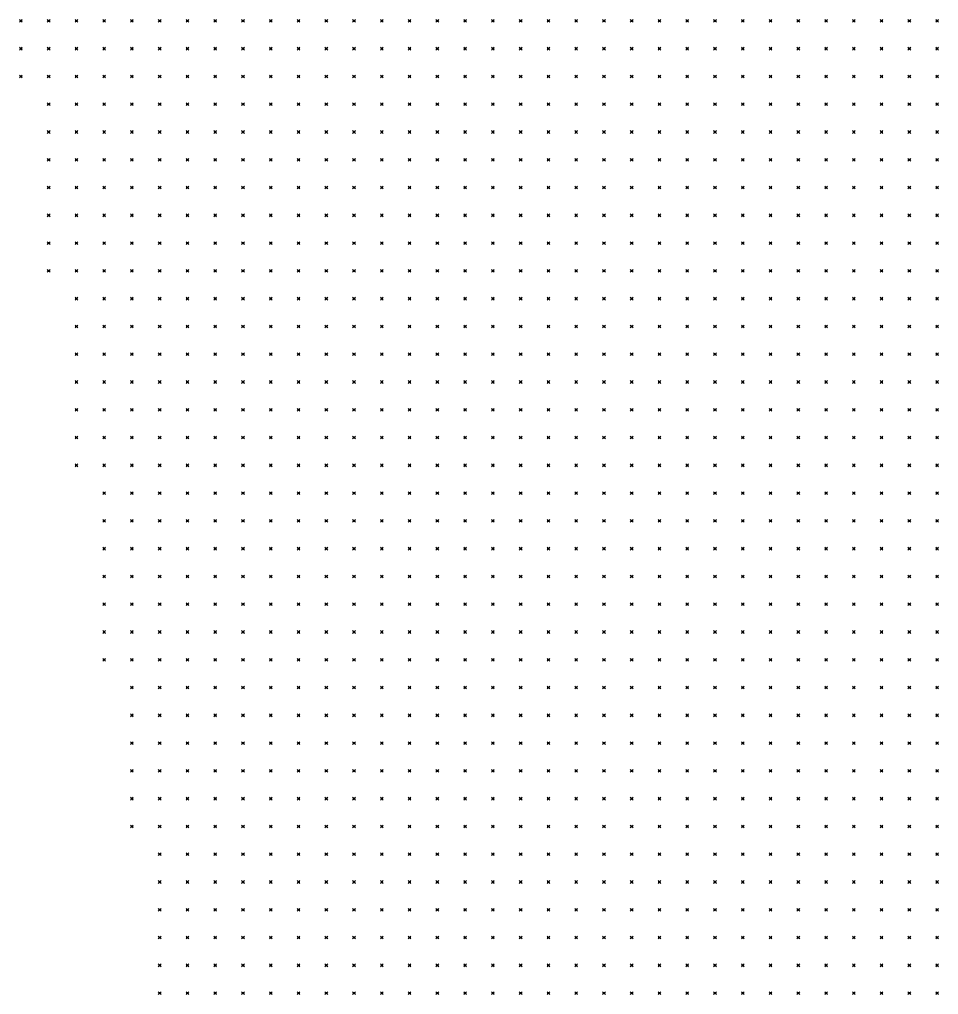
# Model space of a CAD drawing. Header units: metres. Extents: x 441556 to 446409, y 432338 to 461058.
# Drawn here: x 442971.2 to 443070.5, y 447721.7 to 447827 of the extents above; entities that cross this region are included whole.
import ezdxf

# ---------------------------------------------------------------- set-up
doc = ezdxf.new("R2010")
doc.units = ezdxf.units.M
doc.header["$MEASUREMENT"] = 0
doc.header["$PDMODE"] = 35
doc.header["$PDSIZE"] = 0.15
doc.layers.add('DTM-NOK-RevN_POINTS', color=91, linetype='Continuous')

msp = doc.modelspace()

# ---------------------------------------------------------------- linework, layer by layer
at = {"layer": 'DTM-NOK-RevN_POINTS'}
for p in [(442971.399, 447826.84, 406.53), (442974.398, 447826.84, 406.63), (442977.398, 447826.84, 406.451), (442980.397, 447826.84, 405.833), (442983.397, 447826.84, 404.823), (442986.396, 447826.84, 403.485), (442989.395, 447826.84, 401.58), (442992.395, 447826.84, 399.522), (442995.394, 447826.84, 397.95), (442998.393, 447826.84, 396.203), (443001.393, 447826.84, 394.519), (443004.392, 447826.84, 393.439), (443007.391, 447826.84, 393.05), (443010.391, 447826.84, 391.505), (443013.39, 447826.84, 390.39), (443016.389, 447826.84, 390.399), (443019.389, 447826.84, 390.236), (443022.388, 447826.84, 389.149), (443025.388, 447826.84, 388.014), (443028.387, 447826.84, 386.623), (443031.386, 447826.84, 385.061), (443034.386, 447826.84, 382.497), (443037.385, 447826.84, 380.645), (443040.384, 447826.84, 378.767), (443043.384, 447826.84, 376.867), (443046.383, 447826.84, 374.808), (443049.382, 447826.84, 373.436), (443052.382, 447826.84, 371.784), (443055.381, 447826.84, 370.058), (443058.381, 447826.84, 368.569), (443061.38, 447826.84, 367.429), (443064.379, 447826.84, 366.483), (443067.379, 447826.84, 365.859), (443070.378, 447826.84, 365.262), (442971.399, 447823.841, 403.955), (442974.398, 447823.841, 403.643), (442977.398, 447823.841, 402.584), (442980.397, 447823.841, 402.612), (442983.397, 447823.841, 401.956), (442986.396, 447823.841, 401.408), (442989.395, 447823.841, 399.982), (442992.395, 447823.841, 397.974), (442995.394, 447823.841, 396.254), (442998.393, 447823.841, 394.569), (443001.393, 447823.841, 392.895), (443004.392, 447823.841, 391.09), (443007.391, 447823.841, 390.09), (443010.391, 447823.841, 388.727), (443013.39, 447823.841, 387.454), (443016.389, 447823.841, 387.291), (443019.389, 447823.841, 386.6), (443022.388, 447823.841, 386.042), (443025.388, 447823.841, 385.554), (443028.387, 447823.841, 383.36), (443031.386, 447823.841, 381.853), (443034.386, 447823.841, 379.995), (443037.385, 447823.841, 378.202), (443040.384, 447823.841, 375.942), (443043.384, 447823.841, 374.599), (443046.383, 447823.841, 373.029), (443049.382, 447823.841, 371.47), (443052.382, 447823.841, 370.165), (443055.381, 447823.841, 368.659), (443058.381, 447823.841, 367.242), (443061.38, 447823.841, 366.028), (443064.379, 447823.841, 365.225), (443067.379, 447823.841, 364.699), (443070.378, 447823.841, 363.93), (442971.399, 447820.841, 401.328), (442974.398, 447820.841, 400.581), (442977.398, 447820.841, 399.494), (442980.397, 447820.841, 398.586), (442983.397, 447820.841, 398.218), (442986.396, 447820.841, 397.922), (442989.395, 447820.841, 397.524), (442992.395, 447820.841, 396.379), (442995.394, 447820.841, 394.748), (442998.393, 447820.841, 392.765), (443001.393, 447820.841, 391.265), (443004.392, 447820.841, 389.285), (443007.391, 447820.841, 387.699), (443010.391, 447820.841, 386.267), (443013.39, 447820.841, 384.857), (443016.389, 447820.841, 384.42), (443019.389, 447820.841, 383.371), (443022.388, 447820.841, 382.55), (443025.388, 447820.841, 382.002), (443028.387, 447820.841, 380.322), (443031.386, 447820.841, 378.814), (443034.386, 447820.841, 377.272), (443037.385, 447820.841, 375.483), (443040.384, 447820.841, 374.043), (443043.384, 447820.841, 372.94), (443046.383, 447820.841, 371.61), (443049.382, 447820.841, 369.804), (443052.382, 447820.841, 368.568), (443055.381, 447820.841, 367.269), (443058.381, 447820.841, 366.062), (443061.38, 447820.841, 365.035), (443064.379, 447820.841, 364.432), (443067.379, 447820.841, 363.57), (443070.378, 447820.841, 362.86), (442974.398, 447817.842, 398.032), (442977.398, 447817.842, 397.108), (442980.397, 447817.842, 396.167), (442983.397, 447817.842, 395.167), (442986.396, 447817.842, 394.461), (442989.395, 447817.842, 394.475), (442992.395, 447817.842, 393.994), (442995.394, 447817.842, 393.09), (442998.393, 447817.842, 391.267), (443001.393, 447817.842, 389.481), (443004.392, 447817.842, 387.801), (443007.391, 447817.842, 386.344), (443010.391, 447817.842, 384.441), (443013.39, 447817.842, 382.875), (443016.389, 447817.842, 381.953), (443019.389, 447817.842, 380.953), (443022.388, 447817.842, 380.097), (443025.388, 447817.842, 379.035), (443028.387, 447817.842, 377.659), (443031.386, 447817.842, 376.099), (443034.386, 447817.842, 374.844), (443037.385, 447817.842, 373.379), (443040.384, 447817.842, 372.478), (443043.384, 447817.842, 371.235), (443046.383, 447817.842, 370.064), (443049.382, 447817.842, 368.273), (443052.382, 447817.842, 367.218), (443055.381, 447817.842, 366.068), (443058.381, 447817.842, 364.966), (443061.38, 447817.842, 364.203), (443064.379, 447817.842, 363.439), (443067.379, 447817.842, 362.48), (443070.378, 447817.842, 362.156), (442974.398, 447814.843, 395.105), (442977.398, 447814.843, 394.322), (442980.397, 447814.843, 393.401), (442983.397, 447814.843, 392.554), (442986.396, 447814.843, 391.91), (442989.395, 447814.843, 391.76), (442992.395, 447814.843, 392.009), (442995.394, 447814.843, 391.476), (442998.393, 447814.843, 389.91), (443001.393, 447814.843, 387.961), (443004.392, 447814.843, 386.172), (443007.391, 447814.843, 384.551), (443010.391, 447814.843, 382.786), (443013.39, 447814.843, 381.113), (443016.389, 447814.843, 379.843), (443019.389, 447814.843, 378.88), (443022.388, 447814.843, 377.939), (443025.388, 447814.843, 376.774), (443028.387, 447814.843, 375.174), (443031.386, 447814.843, 373.811), (443034.386, 447814.843, 372.57), (443037.385, 447814.843, 371.475), (443040.384, 447814.843, 370.453), (443043.384, 447814.843, 369.452), (443046.383, 447814.843, 368.533), (443049.382, 447814.843, 367.353), (443052.382, 447814.843, 366.208), (443055.381, 447814.843, 365.14), (443058.381, 447814.843, 364.253), (443061.38, 447814.843, 363.46), (443064.379, 447814.843, 362.805), (443067.379, 447814.843, 362.48), (443070.378, 447814.843, 362.187), (442974.398, 447811.843, 392.261), (442977.398, 447811.843, 391.71), (442980.397, 447811.843, 390.855), (442983.397, 447811.843, 389.835), (442986.396, 447811.843, 389.409), (442989.395, 447811.843, 388.994), (442992.395, 447811.843, 389.36), (442995.394, 447811.843, 388.83), (442998.393, 447811.843, 388.366), (443001.393, 447811.843, 386.41), (443004.392, 447811.843, 384.395), (443007.391, 447811.843, 382.783), (443010.391, 447811.843, 381.363), (443013.39, 447811.843, 379.668), (443016.389, 447811.843, 378.352), (443019.389, 447811.843, 377.034), (443022.388, 447811.843, 376.029), (443025.388, 447811.843, 374.803), (443028.387, 447811.843, 373.207), (443031.386, 447811.843, 372.049), (443034.386, 447811.843, 370.91), (443037.385, 447811.843, 369.983), (443040.384, 447811.843, 369.007), (443043.384, 447811.843, 368.006), (443046.383, 447811.843, 367.374), (443049.382, 447811.843, 366.392), (443052.382, 447811.843, 365.605), (443055.381, 447811.843, 364.62), (443058.381, 447811.843, 363.737), (443061.38, 447811.843, 363.024), (443064.379, 447811.843, 362.63), (443067.379, 447811.843, 362.369), (443070.378, 447811.843, 362.242), (442974.398, 447808.844, 389.256), (442977.398, 447808.844, 388.518), (442980.397, 447808.844, 387.832), (442983.397, 447808.844, 387.178), (442986.396, 447808.844, 386.575), (442989.395, 447808.844, 386.188), (442992.395, 447808.844, 385.772), (442995.394, 447808.844, 385.648), (442998.393, 447808.844, 385.557), (443001.393, 447808.844, 384.864), (443004.392, 447808.844, 382.605), (443007.391, 447808.844, 381.196), (443010.391, 447808.844, 379.505), (443013.39, 447808.844, 377.923), (443016.389, 447808.844, 376.78), (443019.389, 447808.844, 375.564), (443022.388, 447808.844, 374.402), (443025.388, 447808.844, 373.141), (443028.387, 447808.844, 371.757), (443031.386, 447808.844, 370.559), (443034.386, 447808.844, 369.509), (443037.385, 447808.844, 368.847), (443040.384, 447808.844, 368.109), (443043.384, 447808.844, 367.225), (443046.383, 447808.844, 366.491), (443049.382, 447808.844, 365.811), (443052.382, 447808.844, 364.978), (443055.381, 447808.844, 364.221), (443058.381, 447808.844, 363.565), (443061.38, 447808.844, 362.912), (443064.379, 447808.844, 362.608), (443067.379, 447808.844, 362.383), (443070.378, 447808.844, 362.295), (442974.398, 447805.845, 385.759), (442977.398, 447805.845, 385.607), (442980.397, 447805.845, 385.186), (442983.397, 447805.845, 384.5), (442986.396, 447805.845, 383.953), (442989.395, 447805.845, 383.448), (442992.395, 447805.845, 382.981), (442995.394, 447805.845, 382.866), (442998.393, 447805.845, 382.578), (443001.393, 447805.845, 381.809), (443004.392, 447805.845, 380.791), (443007.391, 447805.845, 379.389), (443010.391, 447805.845, 378.007), (443013.39, 447805.845, 376.344), (443016.389, 447805.845, 375.267), (443019.389, 447805.845, 374.358), (443022.388, 447805.845, 373.322), (443025.388, 447805.845, 372.219), (443028.387, 447805.845, 370.981), (443031.386, 447805.845, 369.75), (443034.386, 447805.845, 368.667), (443037.385, 447805.845, 367.973), (443040.384, 447805.845, 367.166), (443043.384, 447805.845, 366.56), (443046.383, 447805.845, 365.853), (443049.382, 447805.845, 365.033), (443052.382, 447805.845, 364.168), (443055.381, 447805.845, 363.538), (443058.381, 447805.845, 363.091), (443061.38, 447805.845, 362.887), (443064.379, 447805.845, 362.671), (443067.379, 447805.845, 362.469), (443070.378, 447805.845, 362.251), (442974.398, 447802.845, 382.853), (442977.398, 447802.845, 382.755), (442980.397, 447802.845, 382.431), (442983.397, 447802.845, 381.954), (442986.396, 447802.845, 381.451), (442989.395, 447802.845, 381.069), (442992.395, 447802.845, 380.45), (442995.394, 447802.845, 380.233), (442998.393, 447802.845, 379.748), (443001.393, 447802.845, 378.772), (443004.392, 447802.845, 378.365), (443007.391, 447802.845, 377.651), (443010.391, 447802.845, 376.452), (443013.39, 447802.845, 374.781), (443016.389, 447802.845, 373.68), (443019.389, 447802.845, 372.914), (443022.388, 447802.845, 372.016), (443025.388, 447802.845, 371.102), (443028.387, 447802.845, 370.143), (443031.386, 447802.845, 369.133), (443034.386, 447802.845, 368.19), (443037.385, 447802.845, 367.464), (443040.384, 447802.845, 366.581), (443043.384, 447802.845, 365.932), (443046.383, 447802.845, 365.242), (443049.382, 447802.845, 364.443), (443052.382, 447802.845, 363.848), (443055.381, 447802.845, 363.301), (443058.381, 447802.845, 363.211), (443061.38, 447802.845, 363.046), (443064.379, 447802.845, 362.96), (443067.379, 447802.845, 363.147), (443070.378, 447802.845, 362.653), (442974.398, 447799.846, 380.345), (442977.398, 447799.846, 380.26), (442980.397, 447799.846, 379.996), (442983.397, 447799.846, 379.479), (442986.396, 447799.846, 379.147), (442989.395, 447799.846, 378.607), (442992.395, 447799.846, 378.093), (442995.394, 447799.846, 377.645), (442998.393, 447799.846, 377.025), (443001.393, 447799.846, 376.351), (443004.392, 447799.846, 375.74), (443007.391, 447799.846, 375.169), (443010.391, 447799.846, 373.991), (443013.39, 447799.846, 372.646), (443016.389, 447799.846, 371.914), (443019.389, 447799.846, 371.431), (443022.388, 447799.846, 370.753), (443025.388, 447799.846, 369.86), (443028.387, 447799.846, 369.176), (443031.386, 447799.846, 368.381), (443034.386, 447799.846, 367.759), (443037.385, 447799.846, 367.214), (443040.384, 447799.846, 365.982), (443043.384, 447799.846, 364.86), (443046.383, 447799.846, 364.329), (443049.382, 447799.846, 363.857), (443052.382, 447799.846, 363.599), (443055.381, 447799.846, 363.479), (443058.381, 447799.846, 363.451), (443061.38, 447799.846, 363.711), (443064.379, 447799.846, 363.429), (443067.379, 447799.846, 362.871), (443070.378, 447799.846, 361.451), (442977.398, 447796.847, 377.632), (442980.397, 447796.847, 377.475), (442983.397, 447796.847, 377.183), (442986.396, 447796.847, 376.809), (442989.395, 447796.847, 376.538), (442992.395, 447796.847, 376.076), (442995.394, 447796.847, 375.593), (442998.393, 447796.847, 374.939), (443001.393, 447796.847, 374.223), (443004.392, 447796.847, 373.445), (443007.391, 447796.847, 372.673), (443010.391, 447796.847, 371.659), (443013.39, 447796.847, 370.601), (443016.389, 447796.847, 370.242), (443019.389, 447796.847, 369.687), (443022.388, 447796.847, 369.254), (443025.388, 447796.847, 368.349), (443028.387, 447796.847, 368.152), (443031.386, 447796.847, 367.295), (443034.386, 447796.847, 366.479), (443037.385, 447796.847, 365.245), (443040.384, 447796.847, 364.662), (443043.384, 447796.847, 364.314), (443046.383, 447796.847, 364.071), (443049.382, 447796.847, 363.882), (443052.382, 447796.847, 363.745), (443055.381, 447796.847, 363.726), (443058.381, 447796.847, 363.967), (443061.38, 447796.847, 363.779), (443064.379, 447796.847, 363.033), (443067.379, 447796.847, 361.487), (443070.378, 447796.847, 361.101), (442977.398, 447793.847, 375.85), (442980.397, 447793.847, 375.474), (442983.397, 447793.847, 375.12), (442986.396, 447793.847, 374.899), (442989.395, 447793.847, 374.442), (442992.395, 447793.847, 374.138), (442995.394, 447793.847, 373.688), (442998.393, 447793.847, 372.968), (443001.393, 447793.847, 372.13), (443004.392, 447793.847, 371.297), (443007.391, 447793.847, 370.231), (443010.391, 447793.847, 369.493), (443013.39, 447793.847, 368.58), (443016.389, 447793.847, 367.918), (443019.389, 447793.847, 367.399), (443022.388, 447793.847, 366.93), (443025.388, 447793.847, 366.476), (443028.387, 447793.847, 366.249), (443031.386, 447793.847, 365.801), (443034.386, 447793.847, 365.411), (443037.385, 447793.847, 365.082), (443040.384, 447793.847, 364.781), (443043.384, 447793.847, 364.505), (443046.383, 447793.847, 364.291), (443049.382, 447793.847, 364.137), (443052.382, 447793.847, 363.946), (443055.381, 447793.847, 364.137), (443058.381, 447793.847, 364.052), (443061.38, 447793.847, 363.228), (443064.379, 447793.847, 362.023), (443067.379, 447793.847, 361.661), (443070.378, 447793.847, 361.703), (442977.398, 447790.848, 373.418), (442980.397, 447790.848, 373.411), (442983.397, 447790.848, 373.369), (442986.396, 447790.848, 373.336), (442989.395, 447790.848, 372.85), (442992.395, 447790.848, 372.547), (442995.394, 447790.848, 372.106), (442998.393, 447790.848, 371.176), (443001.393, 447790.848, 370.061), (443004.392, 447790.848, 369.425), (443007.391, 447790.848, 368.894), (443010.391, 447790.848, 368.323), (443013.39, 447790.848, 367.726), (443016.389, 447790.848, 367.333), (443019.389, 447790.848, 366.992), (443022.388, 447790.848, 366.727), (443025.388, 447790.848, 366.456), (443028.387, 447790.848, 366.144), (443031.386, 447790.848, 365.86), (443034.386, 447790.848, 365.577), (443037.385, 447790.848, 365.326), (443040.384, 447790.848, 365.021), (443043.384, 447790.848, 364.766), (443046.383, 447790.848, 364.794), (443049.382, 447790.848, 364.8), (443052.382, 447790.848, 364.46), (443055.381, 447790.848, 364.54), (443058.381, 447790.848, 363.853), (443061.38, 447790.848, 362.534), (443064.379, 447790.848, 362.142), (443067.379, 447790.848, 362.71), (443070.378, 447790.848, 362.713), (442977.398, 447787.848, 372.334), (442980.397, 447787.848, 372.116), (442983.397, 447787.848, 371.882), (442986.396, 447787.848, 371.621), (442989.395, 447787.848, 371.321), (442992.395, 447787.848, 370.95), (442995.394, 447787.848, 370.581), (442998.393, 447787.848, 369.985), (443001.393, 447787.848, 369.43), (443004.392, 447787.848, 369.051), (443007.391, 447787.848, 368.719), (443010.391, 447787.848, 368.245), (443013.39, 447787.848, 368.003), (443016.389, 447787.848, 367.63), (443019.389, 447787.848, 367.278), (443022.388, 447787.848, 367.121), (443025.388, 447787.848, 366.941), (443028.387, 447787.848, 366.753), (443031.386, 447787.848, 366.435), (443034.386, 447787.848, 366.16), (443037.385, 447787.848, 365.35), (443040.384, 447787.848, 365.087), (443043.384, 447787.848, 364.894), (443046.383, 447787.848, 364.877), (443049.382, 447787.848, 365.06), (443052.382, 447787.848, 364.672), (443055.381, 447787.848, 363.92), (443058.381, 447787.848, 362.961), (443061.38, 447787.848, 362.775), (443064.379, 447787.848, 362.881), (443067.379, 447787.848, 362.882), (443070.378, 447787.848, 363.137), (442977.398, 447784.849, 372.264), (442980.397, 447784.849, 371.95), (442983.397, 447784.849, 371.623), (442986.396, 447784.849, 371.289), (442989.395, 447784.849, 370.928), (442992.395, 447784.849, 370.615), (442995.394, 447784.849, 370.165), (442998.393, 447784.849, 369.802), (443001.393, 447784.849, 369.456), (443004.392, 447784.849, 369.279), (443007.391, 447784.849, 369.072), (443010.391, 447784.849, 368.818), (443013.39, 447784.849, 368.508), (443016.389, 447784.849, 369.097), (443019.389, 447784.849, 368.397), (443022.388, 447784.849, 367.452), (443025.388, 447784.849, 367.029), (443028.387, 447784.849, 366.237), (443031.386, 447784.849, 365.765), (443034.386, 447784.849, 365.235), (443037.385, 447784.849, 364.618), (443040.384, 447784.849, 364.292), (443043.384, 447784.849, 364.286), (443046.383, 447784.849, 364.23), (443049.382, 447784.849, 363.944), (443052.382, 447784.849, 363.419), (443055.381, 447784.849, 363.045), (443058.381, 447784.849, 363.092), (443061.38, 447784.849, 363.53), (443064.379, 447784.849, 363.207), (443067.379, 447784.849, 363.857), (443070.378, 447784.849, 365.129), (442977.398, 447781.85, 372.523), (442980.397, 447781.85, 372.254), (442983.397, 447781.85, 371.848), (442986.396, 447781.85, 371.523), (442989.395, 447781.85, 371.095), (442992.395, 447781.85, 370.722), (442995.394, 447781.85, 370.403), (442998.393, 447781.85, 370.114), (443001.393, 447781.85, 369.66), (443004.392, 447781.85, 369.47), (443007.391, 447781.85, 369.33), (443010.391, 447781.85, 369.075), (443013.39, 447781.85, 368.601), (443016.389, 447781.85, 368.565), (443019.389, 447781.85, 368.488), (443022.388, 447781.85, 368.086), (443025.388, 447781.85, 366.578), (443028.387, 447781.85, 365.644), (443031.386, 447781.85, 365.285), (443034.386, 447781.85, 364.959), (443037.385, 447781.85, 364.558), (443040.384, 447781.85, 364.4), (443043.384, 447781.85, 363.926), (443046.383, 447781.85, 363.577), (443049.382, 447781.85, 363.347), (443052.382, 447781.85, 363.436), (443055.381, 447781.85, 363.651), (443058.381, 447781.85, 363.9), (443061.38, 447781.85, 364.135), (443064.379, 447781.85, 364.951), (443067.379, 447781.85, 366.246), (443070.378, 447781.85, 367.39), (442977.398, 447778.85, 372.156), (442980.397, 447778.85, 372.257), (442983.397, 447778.85, 372.333), (442986.396, 447778.85, 372.399), (442989.395, 447778.85, 371.54), (442992.395, 447778.85, 371.089), (442995.394, 447778.85, 370.82), (442998.393, 447778.85, 370.928), (443001.393, 447778.85, 370.01), (443004.392, 447778.85, 369.704), (443007.391, 447778.85, 369.529), (443010.391, 447778.85, 369.184), (443013.39, 447778.85, 368.576), (443016.389, 447778.85, 368.472), (443019.389, 447778.85, 368.497), (443022.388, 447778.85, 368.273), (443025.388, 447778.85, 366.752), (443028.387, 447778.85, 365.744), (443031.386, 447778.85, 365.352), (443034.386, 447778.85, 364.972), (443037.385, 447778.85, 364.81), (443040.384, 447778.85, 364.428), (443043.384, 447778.85, 363.885), (443046.383, 447778.85, 363.576), (443049.382, 447778.85, 364.006), (443052.382, 447778.85, 364.52), (443055.381, 447778.85, 364.488), (443058.381, 447778.85, 364.773), (443061.38, 447778.85, 365.979), (443064.379, 447778.85, 368.099), (443067.379, 447778.85, 369.089), (443070.378, 447778.85, 370.502), (442980.397, 447775.851, 371.695), (442983.397, 447775.851, 371.821), (442986.396, 447775.851, 371.667), (442989.395, 447775.851, 371.431), (442992.395, 447775.851, 370.72), (442995.394, 447775.851, 370.673), (442998.393, 447775.851, 370.655), (443001.393, 447775.851, 369.833), (443004.392, 447775.851, 369.625), (443007.391, 447775.851, 369.46), (443010.391, 447775.851, 368.873), (443013.39, 447775.851, 368.475), (443016.389, 447775.851, 368.395), (443019.389, 447775.851, 368.377), (443022.388, 447775.851, 368.242), (443025.388, 447775.851, 366.997), (443028.387, 447775.851, 365.796), (443031.386, 447775.851, 365.384), (443034.386, 447775.851, 364.971), (443037.385, 447775.851, 364.607), (443040.384, 447775.851, 364.352), (443043.384, 447775.851, 364.504), (443046.383, 447775.851, 364.965), (443049.382, 447775.851, 365.026), (443052.382, 447775.851, 364.942), (443055.381, 447775.851, 365.25), (443058.381, 447775.851, 366.304), (443061.38, 447775.851, 367.776), (443064.379, 447775.851, 370.236), (443067.379, 447775.851, 372.205), (443070.378, 447775.851, 372.734), (442980.397, 447772.852, 371.657), (442983.397, 447772.852, 370.601), (442986.396, 447772.852, 370.27), (442989.395, 447772.852, 369.752), (442992.395, 447772.852, 369.48), (442995.394, 447772.852, 369.285), (442998.393, 447772.852, 369.063), (443001.393, 447772.852, 368.706), (443004.392, 447772.852, 368.488), (443007.391, 447772.852, 368.3), (443010.391, 447772.852, 368.036), (443013.39, 447772.852, 368.12), (443016.389, 447772.852, 368.323), (443019.389, 447772.852, 368.26), (443022.388, 447772.852, 368.098), (443025.388, 447772.852, 367.095), (443028.387, 447772.852, 365.926), (443031.386, 447772.852, 365.453), (443034.386, 447772.852, 365.071), (443037.385, 447772.852, 365.135), (443040.384, 447772.852, 366.011), (443043.384, 447772.852, 366.002), (443046.383, 447772.852, 366.053), (443049.382, 447772.852, 365.805), (443052.382, 447772.852, 365.969), (443055.381, 447772.852, 366.686), (443058.381, 447772.852, 367.959), (443061.38, 447772.852, 369.399), (443064.379, 447772.852, 371.675), (443067.379, 447772.852, 373.592), (443070.378, 447772.852, 374.622), (442980.397, 447769.852, 371.835), (442983.397, 447769.852, 370.1), (442986.396, 447769.852, 369.357), (442989.395, 447769.852, 368.983), (442992.395, 447769.852, 369.007), (442995.394, 447769.852, 368.756), (442998.393, 447769.852, 368.195), (443001.393, 447769.852, 368.091), (443004.392, 447769.852, 367.976), (443007.391, 447769.852, 367.863), (443010.391, 447769.852, 367.815), (443013.39, 447769.852, 367.582), (443016.389, 447769.852, 367.95), (443019.389, 447769.852, 367.946), (443022.388, 447769.852, 367.446), (443025.388, 447769.852, 366.983), (443028.387, 447769.852, 366.062), (443031.386, 447769.852, 365.905), (443034.386, 447769.852, 366.257), (443037.385, 447769.852, 367.128), (443040.384, 447769.852, 367.468), (443043.384, 447769.852, 367.897), (443046.383, 447769.852, 368.18), (443049.382, 447769.852, 368.404), (443052.382, 447769.852, 368.554), (443055.381, 447769.852, 369.474), (443058.381, 447769.852, 370.856), (443061.38, 447769.852, 372.382), (443064.379, 447769.852, 373.975), (443067.379, 447769.852, 375.391), (443070.378, 447769.852, 376.264), (442980.397, 447766.853, 372.047), (442983.397, 447766.853, 370.199), (442986.396, 447766.853, 369.281), (442989.395, 447766.853, 368.911), (442992.395, 447766.853, 368.643), (442995.394, 447766.853, 368.53), (442998.393, 447766.853, 368.453), (443001.393, 447766.853, 368.407), (443004.392, 447766.853, 368.228), (443007.391, 447766.853, 368.136), (443010.391, 447766.853, 367.988), (443013.39, 447766.853, 367.979), (443016.389, 447766.853, 367.49), (443019.389, 447766.853, 367.669), (443022.388, 447766.853, 368.079), (443025.388, 447766.853, 368.219), (443028.387, 447766.853, 368.249), (443031.386, 447766.853, 368.173), (443034.386, 447766.853, 368.643), (443037.385, 447766.853, 370.101), (443040.384, 447766.853, 370.886), (443043.384, 447766.853, 370.749), (443046.383, 447766.853, 370.73), (443049.382, 447766.853, 371.611), (443052.382, 447766.853, 371.77), (443055.381, 447766.853, 372.912), (443058.381, 447766.853, 374.153), (443061.38, 447766.853, 375.123), (443064.379, 447766.853, 376.438), (443067.379, 447766.853, 377.509), (443070.378, 447766.853, 377.942), (442980.397, 447763.854, 372.046), (442983.397, 447763.854, 370.69), (442986.396, 447763.854, 369.874), (442989.395, 447763.854, 369.727), (442992.395, 447763.854, 369.703), (442995.394, 447763.854, 369.445), (442998.393, 447763.854, 369.14), (443001.393, 447763.854, 369.026), (443004.392, 447763.854, 368.823), (443007.391, 447763.854, 368.89), (443010.391, 447763.854, 368.715), (443013.39, 447763.854, 368.465), (443016.389, 447763.854, 368.464), (443019.389, 447763.854, 369.045), (443022.388, 447763.854, 369.373), (443025.388, 447763.854, 369.784), (443028.387, 447763.854, 370.542), (443031.386, 447763.854, 370.818), (443034.386, 447763.854, 371.71), (443037.385, 447763.854, 373.633), (443040.384, 447763.854, 374.225), (443043.384, 447763.854, 374.242), (443046.383, 447763.854, 374.724), (443049.382, 447763.854, 375.236), (443052.382, 447763.854, 376.268), (443055.381, 447763.854, 377.378), (443058.381, 447763.854, 377.769), (443061.38, 447763.854, 378.207), (443064.379, 447763.854, 378.943), (443067.379, 447763.854, 379.676), (443070.378, 447763.854, 379.486), (442980.397, 447760.854, 372.833), (442983.397, 447760.854, 372.49), (442986.396, 447760.854, 371.889), (442989.395, 447760.854, 371.829), (442992.395, 447760.854, 371.638), (442995.394, 447760.854, 370.98), (442998.393, 447760.854, 370.69), (443001.393, 447760.854, 370.449), (443004.392, 447760.854, 370.266), (443007.391, 447760.854, 370.654), (443010.391, 447760.854, 370.684), (443013.39, 447760.854, 369.341), (443016.389, 447760.854, 369.741), (443019.389, 447760.854, 371.606), (443022.388, 447760.854, 372.055), (443025.388, 447760.854, 372.249), (443028.387, 447760.854, 372.984), (443031.386, 447760.854, 373.615), (443034.386, 447760.854, 374.814), (443037.385, 447760.854, 376.562), (443040.384, 447760.854, 377.449), (443043.384, 447760.854, 377.746), (443046.383, 447760.854, 377.753), (443049.382, 447760.854, 378.4), (443052.382, 447760.854, 379.784), (443055.381, 447760.854, 380.745), (443058.381, 447760.854, 381.212), (443061.38, 447760.854, 381.558), (443064.379, 447760.854, 381.373), (443067.379, 447760.854, 381.488), (443070.378, 447760.854, 381.25), (442980.397, 447757.855, 376.616), (442983.397, 447757.855, 376.483), (442986.396, 447757.855, 375.733), (442989.395, 447757.855, 374.614), (442992.395, 447757.855, 374.552), (442995.394, 447757.855, 374.149), (442998.393, 447757.855, 373.671), (443001.393, 447757.855, 373.269), (443004.392, 447757.855, 373.187), (443007.391, 447757.855, 373.821), (443010.391, 447757.855, 373.828), (443013.39, 447757.855, 374.92), (443016.389, 447757.855, 375.284), (443019.389, 447757.855, 374.919), (443022.388, 447757.855, 375.679), (443025.388, 447757.855, 375.44), (443028.387, 447757.855, 375.973), (443031.386, 447757.855, 377.006), (443034.386, 447757.855, 378.831), (443037.385, 447757.855, 380.285), (443040.384, 447757.855, 380.67), (443043.384, 447757.855, 380.813), (443046.383, 447757.855, 380.749), (443049.382, 447757.855, 380.9), (443052.382, 447757.855, 382.182), (443055.381, 447757.855, 383.771), (443058.381, 447757.855, 384.09), (443061.38, 447757.855, 384.045), (443064.379, 447757.855, 383.784), (443067.379, 447757.855, 383.585), (443070.378, 447757.855, 382.664), (442983.397, 447754.856, 380.903), (442986.396, 447754.856, 380.481), (442989.395, 447754.856, 379.756), (442992.395, 447754.856, 379.563), (442995.394, 447754.856, 379.259), (442998.393, 447754.856, 378.421), (443001.393, 447754.856, 377.848), (443004.392, 447754.856, 378.025), (443007.391, 447754.856, 378.202), (443010.391, 447754.856, 378.311), (443013.39, 447754.856, 378.904), (443016.389, 447754.856, 379.376), (443019.389, 447754.856, 379.116), (443022.388, 447754.856, 379.166), (443025.388, 447754.856, 379.181), (443028.387, 447754.856, 379.543), (443031.386, 447754.856, 380.346), (443034.386, 447754.856, 381.418), (443037.385, 447754.856, 382.757), (443040.384, 447754.856, 383.373), (443043.384, 447754.856, 383.526), (443046.383, 447754.856, 383.602), (443049.382, 447754.856, 383.818), (443052.382, 447754.856, 385.043), (443055.381, 447754.856, 386.252), (443058.381, 447754.856, 386.501), (443061.38, 447754.856, 386.334), (443064.379, 447754.856, 386.027), (443067.379, 447754.856, 385.111), (443070.378, 447754.856, 383.345), (442983.397, 447751.856, 385.005), (442986.396, 447751.856, 384.097), (442989.395, 447751.856, 383.833), (442992.395, 447751.856, 383.271), (442995.394, 447751.856, 382.302), (442998.393, 447751.856, 381.729), (443001.393, 447751.856, 381.715), (443004.392, 447751.856, 381.262), (443007.391, 447751.856, 381.343), (443010.391, 447751.856, 381.351), (443013.39, 447751.856, 382.361), (443016.389, 447751.856, 382.279), (443019.389, 447751.856, 382.417), (443022.388, 447751.856, 382.43), (443025.388, 447751.856, 382.453), (443028.387, 447751.856, 382.688), (443031.386, 447751.856, 382.992), (443034.386, 447751.856, 383.908), (443037.385, 447751.856, 385.017), (443040.384, 447751.856, 386.201), (443043.384, 447751.856, 386.899), (443046.383, 447751.856, 386.46), (443049.382, 447751.856, 387.104), (443052.382, 447751.856, 387.812), (443055.381, 447751.856, 388.483), (443058.381, 447751.856, 389.061), (443061.38, 447751.856, 388.684), (443064.379, 447751.856, 387.743), (443067.379, 447751.856, 386.174), (443070.378, 447751.856, 383.774), (442983.397, 447748.857, 388.313), (442986.396, 447748.857, 387.339), (442989.395, 447748.857, 386.721), (442992.395, 447748.857, 386.227), (442995.394, 447748.857, 385.438), (442998.393, 447748.857, 384.896), (443001.393, 447748.857, 384.909), (443004.392, 447748.857, 384.689), (443007.391, 447748.857, 384.314), (443010.391, 447748.857, 384.458), (443013.39, 447748.857, 385.249), (443016.389, 447748.857, 385.476), (443019.389, 447748.857, 385.859), (443022.388, 447748.857, 385.719), (443025.388, 447748.857, 385.884), (443028.387, 447748.857, 385.972), (443031.386, 447748.857, 385.984), (443034.386, 447748.857, 386.363), (443037.385, 447748.857, 387.447), (443040.384, 447748.857, 388.731), (443043.384, 447748.857, 389.476), (443046.383, 447748.857, 389.514), (443049.382, 447748.857, 390.006), (443052.382, 447748.857, 390.456), (443055.381, 447748.857, 390.845), (443058.381, 447748.857, 391.167), (443061.38, 447748.857, 390.67), (443064.379, 447748.857, 389.183), (443067.379, 447748.857, 386.588), (443070.378, 447748.857, 383.92), (442983.397, 447745.857, 391.029), (442986.396, 447745.857, 390.651), (442989.395, 447745.857, 390.076), (442992.395, 447745.857, 389.139), (442995.394, 447745.857, 388.969), (442998.393, 447745.857, 388.345), (443001.393, 447745.857, 388.219), (443004.392, 447745.857, 388.054), (443007.391, 447745.857, 387.873), (443010.391, 447745.857, 387.864), (443013.39, 447745.857, 388.289), (443016.389, 447745.857, 388.921), (443019.389, 447745.857, 388.889), (443022.388, 447745.857, 388.95), (443025.388, 447745.857, 389.218), (443028.387, 447745.857, 389.328), (443031.386, 447745.857, 388.964), (443034.386, 447745.857, 388.844), (443037.385, 447745.857, 389.845), (443040.384, 447745.857, 390.647), (443043.384, 447745.857, 391.444), (443046.383, 447745.857, 392.096), (443049.382, 447745.857, 392.756), (443052.382, 447745.857, 392.899), (443055.381, 447745.857, 393.261), (443058.381, 447745.857, 393.37), (443061.38, 447745.857, 392.412), (443064.379, 447745.857, 390.215), (443067.379, 447745.857, 386.739), (443070.378, 447745.857, 383.497), (442983.397, 447742.858, 394.047), (442986.396, 447742.858, 393.672), (442989.395, 447742.858, 393.225), (442992.395, 447742.858, 392.545), (442995.394, 447742.858, 392.134), (442998.393, 447742.858, 391.73), (443001.393, 447742.858, 391.228), (443004.392, 447742.858, 391.691), (443007.391, 447742.858, 391.779), (443010.391, 447742.858, 391.657), (443013.39, 447742.858, 391.821), (443016.389, 447742.858, 391.984), (443019.389, 447742.858, 392.462), (443022.388, 447742.858, 392.689), (443025.388, 447742.858, 392.562), (443028.387, 447742.858, 392.374), (443031.386, 447742.858, 392.284), (443034.386, 447742.858, 391.768), (443037.385, 447742.858, 392.343), (443040.384, 447742.858, 393.307), (443043.384, 447742.858, 393.865), (443046.383, 447742.858, 394.487), (443049.382, 447742.858, 395.068), (443052.382, 447742.858, 395.525), (443055.381, 447742.858, 395.408), (443058.381, 447742.858, 394.863), (443061.38, 447742.858, 393.007), (443064.379, 447742.858, 390.125), (443067.379, 447742.858, 386.539), (443070.378, 447742.858, 383.552), (442983.397, 447739.859, 396.876), (442986.396, 447739.859, 396.082), (442989.395, 447739.859, 395.986), (442992.395, 447739.859, 395.32), (442995.394, 447739.859, 395.311), (442998.393, 447739.859, 394.844), (443001.393, 447739.859, 394.58), (443004.392, 447739.859, 395.142), (443007.391, 447739.859, 395.182), (443010.391, 447739.859, 395.246), (443013.39, 447739.859, 395.663), (443016.389, 447739.859, 396.04), (443019.389, 447739.859, 396.091), (443022.388, 447739.859, 395.898), (443025.388, 447739.859, 395.855), (443028.387, 447739.859, 395.488), (443031.386, 447739.859, 395.282), (443034.386, 447739.859, 394.866), (443037.385, 447739.859, 395.008), (443040.384, 447739.859, 395.865), (443043.384, 447739.859, 396.418), (443046.383, 447739.859, 397.022), (443049.382, 447739.859, 397.302), (443052.382, 447739.859, 397.538), (443055.381, 447739.859, 397.28), (443058.381, 447739.859, 395.827), (443061.38, 447739.859, 393.007), (443064.379, 447739.859, 390.072), (443067.379, 447739.859, 386.794), (443070.378, 447739.859, 383.815), (442986.396, 447736.859, 398.828), (442989.395, 447736.859, 398.556), (442992.395, 447736.859, 398.502), (442995.394, 447736.859, 398.426), (442998.393, 447736.859, 398.466), (443001.393, 447736.859, 398.339), (443004.392, 447736.859, 398.575), (443007.391, 447736.859, 398.49), (443010.391, 447736.859, 398.799), (443013.39, 447736.859, 398.969), (443016.389, 447736.859, 399.507), (443019.389, 447736.859, 399.498), (443022.388, 447736.859, 399.335), (443025.388, 447736.859, 399.22), (443028.387, 447736.859, 398.985), (443031.386, 447736.859, 398.52), (443034.386, 447736.859, 398.036), (443037.385, 447736.859, 398.299), (443040.384, 447736.859, 398.573), (443043.384, 447736.859, 399.157), (443046.383, 447736.859, 399.755), (443049.382, 447736.859, 399.88), (443052.382, 447736.859, 399.706), (443055.381, 447736.859, 398.875), (443058.381, 447736.859, 396.971), (443061.38, 447736.859, 394.019), (443064.379, 447736.859, 391.001), (443067.379, 447736.859, 387.501), (443070.378, 447736.859, 384.545), (442986.396, 447733.86, 401.751), (442989.395, 447733.86, 401.391), (442992.395, 447733.86, 401.359), (442995.394, 447733.86, 401.182), (442998.393, 447733.86, 401.334), (443001.393, 447733.86, 401.754), (443004.392, 447733.86, 401.603), (443007.391, 447733.86, 401.721), (443010.391, 447733.86, 401.8), (443013.39, 447733.86, 402.193), (443016.389, 447733.86, 402.574), (443019.389, 447733.86, 402.737), (443022.388, 447733.86, 402.654), (443025.388, 447733.86, 402.51), (443028.387, 447733.86, 402.006), (443031.386, 447733.86, 401.541), (443034.386, 447733.86, 401.284), (443037.385, 447733.86, 401.81), (443040.384, 447733.86, 401.959), (443043.384, 447733.86, 401.962), (443046.383, 447733.86, 401.968), (443049.382, 447733.86, 402.184), (443052.382, 447733.86, 401.588), (443055.381, 447733.86, 400.138), (443058.381, 447733.86, 397.878), (443061.38, 447733.86, 395.03), (443064.379, 447733.86, 392.105), (443067.379, 447733.86, 388.744), (443070.378, 447733.86, 385.551), (442986.396, 447730.861, 404.018), (442989.395, 447730.861, 403.633), (442992.395, 447730.861, 403.587), (442995.394, 447730.861, 403.509), (442998.393, 447730.861, 404.133), (443001.393, 447730.861, 404.43), (443004.392, 447730.861, 404.642), (443007.391, 447730.861, 404.55), (443010.391, 447730.861, 405.414), (443013.39, 447730.861, 405.698), (443016.389, 447730.861, 405.836), (443019.389, 447730.861, 406.212), (443022.388, 447730.861, 405.982), (443025.388, 447730.861, 405.229), (443028.387, 447730.861, 404.855), (443031.386, 447730.861, 404.831), (443034.386, 447730.861, 404.799), (443037.385, 447730.861, 404.956), (443040.384, 447730.861, 405.151), (443043.384, 447730.861, 404.889), (443046.383, 447730.861, 404.587), (443049.382, 447730.861, 404.019), (443052.382, 447730.861, 403.372), (443055.381, 447730.861, 401.374), (443058.381, 447730.861, 398.763), (443061.38, 447730.861, 395.899), (443064.379, 447730.861, 392.817), (443067.379, 447730.861, 389.699), (443070.378, 447730.861, 386.366), (442986.396, 447727.861, 406.529), (442989.395, 447727.861, 406.181), (442992.395, 447727.861, 406.213), (442995.394, 447727.861, 406.346), (442998.393, 447727.861, 406.762), (443001.393, 447727.861, 407.008), (443004.392, 447727.861, 407.476), (443007.391, 447727.861, 407.654), (443010.391, 447727.861, 408.694), (443013.39, 447727.861, 408.857), (443016.389, 447727.861, 409.107), (443019.389, 447727.861, 409.385), (443022.388, 447727.861, 409.206), (443025.388, 447727.861, 409.008), (443028.387, 447727.861, 408.928), (443031.386, 447727.861, 409.096), (443034.386, 447727.861, 408.374), (443037.385, 447727.861, 408.118), (443040.384, 447727.861, 407.69), (443043.384, 447727.861, 407.442), (443046.383, 447727.861, 407.211), (443049.382, 447727.861, 405.999), (443052.382, 447727.861, 404.661), (443055.381, 447727.861, 402.397), (443058.381, 447727.861, 399.872), (443061.38, 447727.861, 396.68), (443064.379, 447727.861, 393.069), (443067.379, 447727.861, 389.817), (443070.378, 447727.861, 386.419), (442986.396, 447724.862, 408.819), (442989.395, 447724.862, 408.409), (442992.395, 447724.862, 408.46), (442995.394, 447724.862, 408.936), (442998.393, 447724.862, 409.416), (443001.393, 447724.862, 410.06), (443004.392, 447724.862, 410.395), (443007.391, 447724.862, 411.126), (443010.391, 447724.862, 411.975), (443013.39, 447724.862, 412.298), (443016.389, 447724.862, 412.327), (443019.389, 447724.862, 412.161), (443022.388, 447724.862, 412.27), (443025.388, 447724.862, 412.359), (443028.387, 447724.862, 412.192), (443031.386, 447724.862, 412.058), (443034.386, 447724.862, 411.562), (443037.385, 447724.862, 411.15), (443040.384, 447724.862, 410.077), (443043.384, 447724.862, 409.626), (443046.383, 447724.862, 409.082), (443049.382, 447724.862, 407.738), (443052.382, 447724.862, 405.891), (443055.381, 447724.862, 403.318), (443058.381, 447724.862, 400.66), (443061.38, 447724.862, 397.502), (443064.379, 447724.862, 393.82), (443067.379, 447724.862, 390.513), (443070.378, 447724.862, 387.179), (442986.396, 447721.863, 410.713), (442989.395, 447721.863, 410.988), (442992.395, 447721.863, 410.993), (442995.394, 447721.863, 411.078), (442998.393, 447721.863, 412.052), (443001.393, 447721.863, 412.885), (443004.392, 447721.863, 413.843), (443007.391, 447721.863, 414.388), (443010.391, 447721.863, 415.093), (443013.39, 447721.863, 416.11), (443016.389, 447721.863, 416.349), (443019.389, 447721.863, 416.02), (443022.388, 447721.863, 416.054), (443025.388, 447721.863, 415.788), (443028.387, 447721.863, 415.542), (443031.386, 447721.863, 414.898), (443034.386, 447721.863, 414.323), (443037.385, 447721.863, 413.88), (443040.384, 447721.863, 412.946), (443043.384, 447721.863, 411.901), (443046.383, 447721.863, 410.66), (443049.382, 447721.863, 409.13), (443052.382, 447721.863, 407.051), (443055.381, 447721.863, 404.249), (443058.381, 447721.863, 401.261), (443061.38, 447721.863, 398.232), (443064.379, 447721.863, 395.064), (443067.379, 447721.863, 391.859), (443070.378, 447721.863, 388.31)]:
    msp.add_point(p, dxfattribs=at)

doc.saveas('drawing.dxf')
